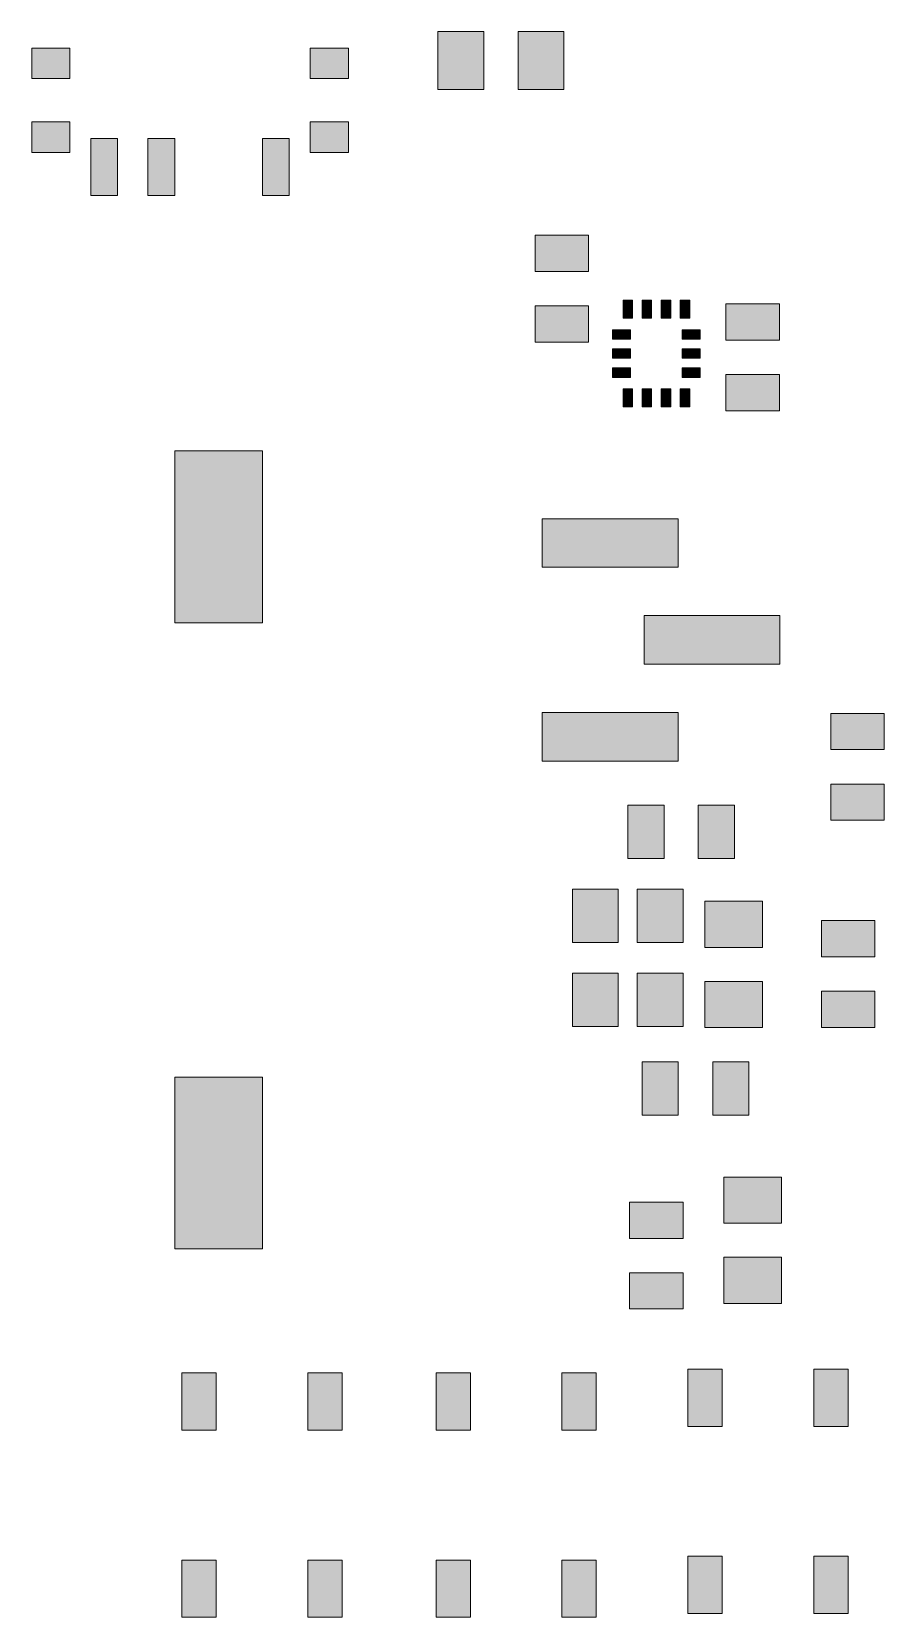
# Model space of a CAD drawing. Header units: millimetres. Extents: x 330.5 to 347.8, y 183.3 to 198.
# Drawn here: x 330.48 to 338.36, y 183.39 to 198.04 of the extents above; entities that cross this region are included whole.
import ezdxf

# ---------------------------------------------------------------- set-up
doc = ezdxf.new("R2010")
doc.units = ezdxf.units.MM
doc.header["$MEASUREMENT"] = 0
doc.layers.get('0').update_dxf_attribs({"lineweight": 0})

msp = doc.modelspace()

# ---------------------------------------------------------------- hatches: boundary and pattern name
at = {"true_color": 0x000000, "transparency": 33554687}
for points in [[(334.66, 197.506), (334.234, 197.506), (334.234, 198.039), (334.66, 198.039)], [(335.401, 197.506), (334.976, 197.506), (334.976, 198.039), (335.401, 198.039)], [(330.831, 197.605), (330.479, 197.605), (330.479, 197.887), (330.831, 197.887)], [(333.407, 197.605), (333.054, 197.605), (333.054, 197.887), (333.407, 197.887)], [(330.831, 196.924), (330.479, 196.924), (330.479, 197.206), (330.831, 197.206)], [(333.407, 196.924), (333.054, 196.924), (333.054, 197.206), (333.407, 197.206)], [(331.272, 196.524), (331.025, 196.524), (331.025, 197.053), (331.272, 197.053)], [(331.801, 196.524), (331.554, 196.524), (331.554, 197.053), (331.801, 197.053)], [(332.86, 196.524), (332.613, 196.524), (332.613, 197.053), (332.86, 197.053)], [(335.135, 195.823), (335.135, 196.159), (335.629, 196.159), (335.629, 195.823)], [(335.135, 195.171), (335.135, 195.506), (335.629, 195.506), (335.629, 195.171)], [(335.947, 195.391), (335.947, 195.559), (336.035, 195.559), (336.035, 195.391)], [(336.123, 195.391), (336.123, 195.559), (336.211, 195.559), (336.211, 195.391)], [(336.299, 195.391), (336.299, 195.559), (336.388, 195.559), (336.388, 195.391)], [(336.476, 195.391), (336.476, 195.559), (336.564, 195.559), (336.564, 195.391)], [(336.899, 195.188), (336.899, 195.524), (337.393, 195.524), (337.393, 195.188)], [(335.85, 195.197), (335.85, 195.285), (336.017, 195.285), (336.017, 195.197)], [(336.493, 195.197), (336.493, 195.285), (336.661, 195.285), (336.661, 195.197)], [(335.85, 195.021), (335.85, 195.109), (336.017, 195.109), (336.017, 195.021)], [(336.493, 195.021), (336.493, 195.109), (336.661, 195.109), (336.661, 195.021)], [(335.85, 194.844), (335.85, 194.933), (336.017, 194.933), (336.017, 194.844)], [(336.493, 194.844), (336.493, 194.933), (336.661, 194.933), (336.661, 194.844)], [(336.899, 194.536), (336.899, 194.871), (337.393, 194.871), (337.393, 194.536)], [(335.947, 194.571), (335.947, 194.739), (336.035, 194.739), (336.035, 194.571)], [(336.123, 194.571), (336.123, 194.739), (336.211, 194.739), (336.211, 194.571)], [(336.299, 194.571), (336.299, 194.739), (336.388, 194.739), (336.388, 194.571)], [(336.476, 194.571), (336.476, 194.739), (336.564, 194.739), (336.564, 194.571)], [(332.613, 192.578), (331.801, 192.578), (331.801, 194.165), (332.613, 194.165)], [(335.2, 193.091), (335.2, 193.539), (336.456, 193.539), (336.456, 193.091)], [(336.142, 192.195), (336.142, 192.643), (337.398, 192.643), (337.398, 192.195)], [(335.2, 191.299), (335.2, 191.747), (336.456, 191.747), (336.456, 191.299)], [(337.869, 191.405), (337.869, 191.74), (338.363, 191.74), (338.363, 191.405)], [(337.869, 190.752), (337.869, 191.087), (338.363, 191.087), (338.363, 190.752)], [(336.326, 190.399), (335.991, 190.399), (335.991, 190.893), (336.326, 190.893)], [(336.978, 190.399), (336.643, 190.399), (336.643, 190.893), (336.978, 190.893)], [(335.902, 190.117), (335.902, 189.623), (335.479, 189.623), (335.479, 190.117)], [(336.502, 190.117), (336.502, 189.623), (336.079, 189.623), (336.079, 190.117)], [(336.704, 189.578), (336.704, 190.004), (337.236, 190.004), (337.236, 189.578)], [(337.781, 189.491), (337.781, 189.826), (338.275, 189.826), (338.275, 189.491)], [(335.902, 189.341), (335.902, 188.847), (335.479, 188.847), (335.479, 189.341)], [(336.502, 189.341), (336.502, 188.847), (336.079, 188.847), (336.079, 189.341)], [(336.704, 188.837), (336.704, 189.263), (337.236, 189.263), (337.236, 188.837)], [(337.781, 188.838), (337.781, 189.174), (338.275, 189.174), (338.275, 188.838)], [(336.458, 188.027), (336.123, 188.027), (336.123, 188.521), (336.458, 188.521)], [(337.111, 188.027), (336.776, 188.027), (336.776, 188.521), (337.111, 188.521)], [(332.613, 186.792), (331.801, 186.792), (331.801, 188.38), (332.613, 188.38)], [(336.88, 187.03), (336.88, 187.455), (337.412, 187.455), (337.412, 187.03)], [(336.502, 187.224), (336.502, 186.889), (336.008, 186.889), (336.008, 187.224)], [(336.88, 186.288), (336.88, 186.714), (337.412, 186.714), (337.412, 186.288)], [(336.502, 186.572), (336.502, 186.237), (336.008, 186.237), (336.008, 186.572)], [(332.186, 185.646), (332.186, 185.117), (331.868, 185.117), (331.868, 185.646)], [(333.35, 185.646), (333.35, 185.117), (333.033, 185.117), (333.033, 185.646)], [(334.535, 185.646), (334.535, 185.117), (334.218, 185.117), (334.218, 185.646)], [(335.7, 185.646), (335.7, 185.117), (335.382, 185.117), (335.382, 185.646)], [(336.864, 185.681), (336.864, 185.152), (336.546, 185.152), (336.546, 185.681)], [(338.028, 185.681), (338.028, 185.152), (337.71, 185.152), (337.71, 185.681)], [(332.186, 183.917), (332.186, 183.388), (331.868, 183.388), (331.868, 183.917)], [(333.35, 183.917), (333.35, 183.388), (333.033, 183.388), (333.033, 183.917)], [(334.535, 183.917), (334.535, 183.388), (334.218, 183.388), (334.218, 183.917)], [(335.7, 183.917), (335.7, 183.388), (335.382, 183.388), (335.382, 183.917)], [(336.864, 183.952), (336.864, 183.423), (336.546, 183.423), (336.546, 183.952)], [(338.028, 183.952), (338.028, 183.423), (337.71, 183.423), (337.71, 183.952)]]:
    msp.add_hatch(color=18, dxfattribs=at).paths.add_polyline_path(points)

# ---------------------------------------------------------------- linework, layer by layer
for points in [[(334.66, 197.506), (334.234, 197.506), (334.234, 198.039), (334.66, 198.039)], [(335.401, 197.506), (334.976, 197.506), (334.976, 198.039), (335.401, 198.039)], [(330.831, 197.605), (330.479, 197.605), (330.479, 197.887), (330.831, 197.887)], [(333.407, 197.605), (333.054, 197.605), (333.054, 197.887), (333.407, 197.887)], [(330.831, 196.924), (330.479, 196.924), (330.479, 197.206), (330.831, 197.206)], [(333.407, 196.924), (333.054, 196.924), (333.054, 197.206), (333.407, 197.206)], [(331.272, 196.524), (331.025, 196.524), (331.025, 197.053), (331.272, 197.053)], [(331.801, 196.524), (331.554, 196.524), (331.554, 197.053), (331.801, 197.053)], [(332.86, 196.524), (332.613, 196.524), (332.613, 197.053), (332.86, 197.053)], [(335.135, 195.823), (335.135, 196.159), (335.629, 196.159), (335.629, 195.823)], [(335.135, 195.171), (335.135, 195.506), (335.629, 195.506), (335.629, 195.171)], [(335.947, 195.391), (335.947, 195.559), (336.035, 195.559), (336.035, 195.391)], [(336.123, 195.391), (336.123, 195.559), (336.211, 195.559), (336.211, 195.391)], [(336.299, 195.391), (336.299, 195.559), (336.388, 195.559), (336.388, 195.391)], [(336.476, 195.391), (336.476, 195.559), (336.564, 195.559), (336.564, 195.391)], [(336.899, 195.188), (336.899, 195.524), (337.393, 195.524), (337.393, 195.188)], [(335.85, 195.197), (335.85, 195.285), (336.017, 195.285), (336.017, 195.197)], [(336.493, 195.197), (336.493, 195.285), (336.661, 195.285), (336.661, 195.197)], [(335.85, 195.021), (335.85, 195.109), (336.017, 195.109), (336.017, 195.021)], [(336.493, 195.021), (336.493, 195.109), (336.661, 195.109), (336.661, 195.021)], [(335.85, 194.844), (335.85, 194.933), (336.017, 194.933), (336.017, 194.844)], [(336.493, 194.844), (336.493, 194.933), (336.661, 194.933), (336.661, 194.844)], [(336.899, 194.536), (336.899, 194.871), (337.393, 194.871), (337.393, 194.536)], [(335.947, 194.571), (335.947, 194.739), (336.035, 194.739), (336.035, 194.571)], [(336.123, 194.571), (336.123, 194.739), (336.211, 194.739), (336.211, 194.571)], [(336.299, 194.571), (336.299, 194.739), (336.388, 194.739), (336.388, 194.571)], [(336.476, 194.571), (336.476, 194.739), (336.564, 194.739), (336.564, 194.571)], [(332.613, 192.578), (331.801, 192.578), (331.801, 194.165), (332.613, 194.165)], [(335.2, 193.091), (335.2, 193.539), (336.456, 193.539), (336.456, 193.091)], [(336.142, 192.195), (336.142, 192.643), (337.398, 192.643), (337.398, 192.195)], [(335.2, 191.299), (335.2, 191.747), (336.456, 191.747), (336.456, 191.299)], [(337.869, 191.405), (337.869, 191.74), (338.363, 191.74), (338.363, 191.405)], [(337.869, 190.752), (337.869, 191.087), (338.363, 191.087), (338.363, 190.752)], [(336.326, 190.399), (335.991, 190.399), (335.991, 190.893), (336.326, 190.893)], [(336.978, 190.399), (336.643, 190.399), (336.643, 190.893), (336.978, 190.893)], [(335.902, 190.117), (335.902, 189.623), (335.479, 189.623), (335.479, 190.117)], [(336.502, 190.117), (336.502, 189.623), (336.079, 189.623), (336.079, 190.117)], [(336.704, 189.578), (336.704, 190.004), (337.236, 190.004), (337.236, 189.578)], [(337.781, 189.491), (337.781, 189.826), (338.275, 189.826), (338.275, 189.491)], [(335.902, 189.341), (335.902, 188.847), (335.479, 188.847), (335.479, 189.341)], [(336.502, 189.341), (336.502, 188.847), (336.079, 188.847), (336.079, 189.341)], [(336.704, 188.837), (336.704, 189.263), (337.236, 189.263), (337.236, 188.837)], [(337.781, 188.838), (337.781, 189.174), (338.275, 189.174), (338.275, 188.838)], [(336.458, 188.027), (336.123, 188.027), (336.123, 188.521), (336.458, 188.521)], [(337.111, 188.027), (336.776, 188.027), (336.776, 188.521), (337.111, 188.521)], [(332.613, 186.792), (331.801, 186.792), (331.801, 188.38), (332.613, 188.38)], [(336.88, 187.03), (336.88, 187.455), (337.412, 187.455), (337.412, 187.03)], [(336.502, 187.224), (336.502, 186.889), (336.008, 186.889), (336.008, 187.224)], [(336.88, 186.288), (336.88, 186.714), (337.412, 186.714), (337.412, 186.288)], [(336.502, 186.572), (336.502, 186.237), (336.008, 186.237), (336.008, 186.572)], [(332.186, 185.646), (332.186, 185.117), (331.868, 185.117), (331.868, 185.646)], [(333.35, 185.646), (333.35, 185.117), (333.033, 185.117), (333.033, 185.646)], [(334.535, 185.646), (334.535, 185.117), (334.218, 185.117), (334.218, 185.646)], [(335.7, 185.646), (335.7, 185.117), (335.382, 185.117), (335.382, 185.646)], [(336.864, 185.681), (336.864, 185.152), (336.546, 185.152), (336.546, 185.681)], [(338.028, 185.681), (338.028, 185.152), (337.71, 185.152), (337.71, 185.681)], [(332.186, 183.917), (332.186, 183.388), (331.868, 183.388), (331.868, 183.917)], [(333.35, 183.917), (333.35, 183.388), (333.033, 183.388), (333.033, 183.917)], [(334.535, 183.917), (334.535, 183.388), (334.218, 183.388), (334.218, 183.917)], [(335.7, 183.917), (335.7, 183.388), (335.382, 183.388), (335.382, 183.917)], [(336.864, 183.952), (336.864, 183.423), (336.546, 183.423), (336.546, 183.952)], [(338.028, 183.952), (338.028, 183.423), (337.71, 183.423), (337.71, 183.952)]]:
    msp.add_lwpolyline(points, close=True)

doc.saveas('drawing.dxf')
